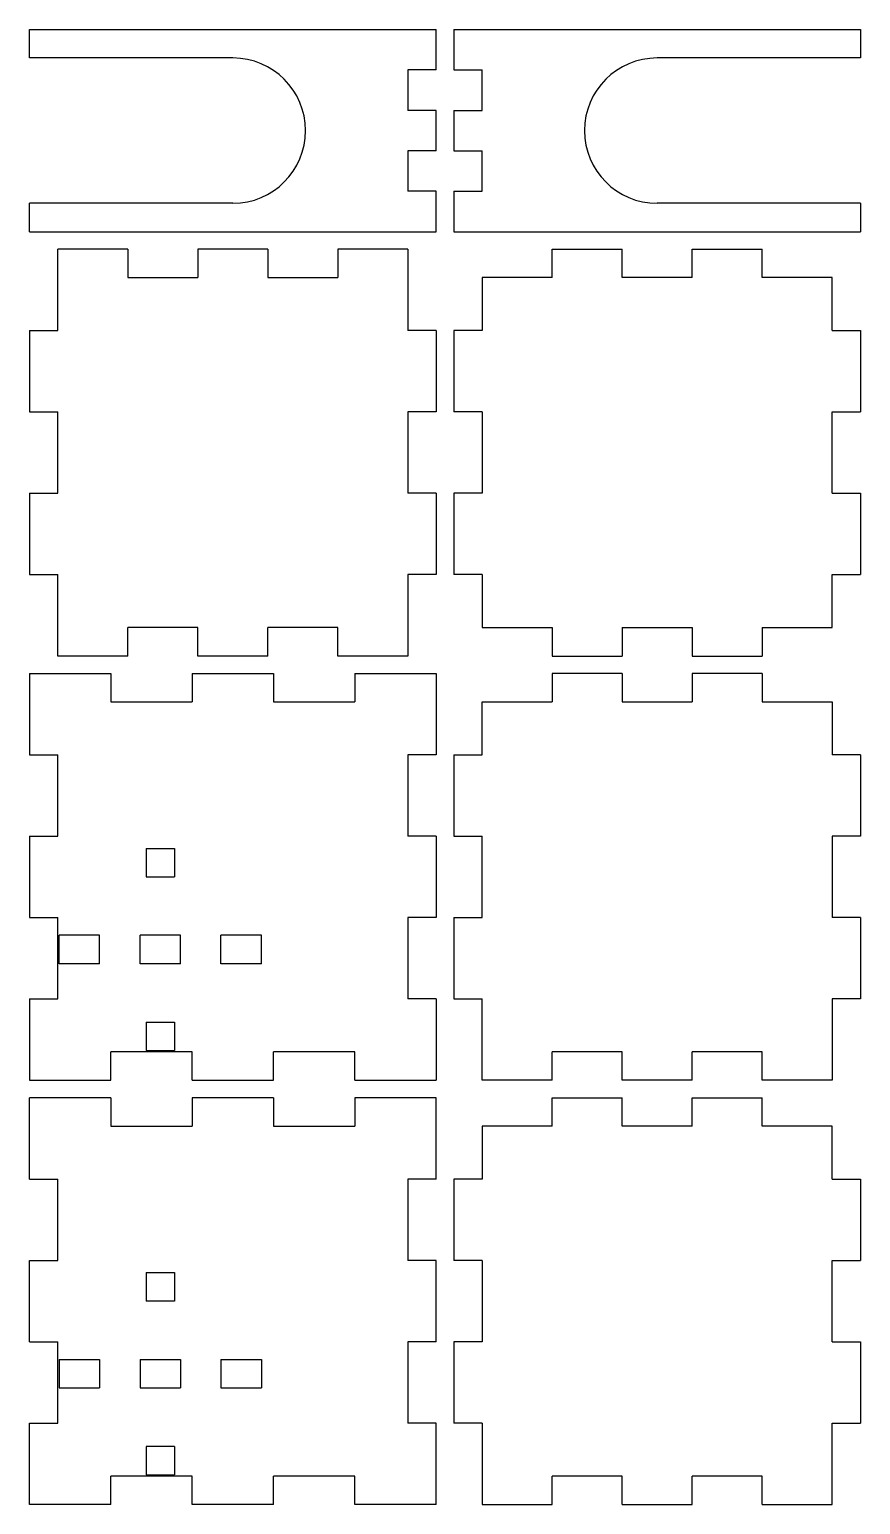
# Model space of a CAD drawing. Extents: x 55 to 198, y 556 to 810.
import ezdxf

# ---------------------------------------------------------------- set-up
doc = ezdxf.new("R2010")
doc.units = 0
doc.header["$LTSCALE"] = 12.7
doc.layers.add('VISIBLE', color=7, linetype='CONTINUOUS')

msp = doc.modelspace()

# ---------------------------------------------------------------- linework, layer by layer
at = {"layer": 'VISIBLE'}
for p, q in [((55.12, 804.94), (55.12, 809.84)), ((55.12, 809.84), (125.12, 809.84)), ((125.12, 802.88), (125.12, 809.84)), ((128.12, 809.84), (128.12, 802.88)), ((128.12, 809.84), (198.12, 809.84)), ((198.12, 809.84), (198.12, 804.94)), ((90.12, 804.94), (55.12, 804.94)), ((198.12, 804.94), (163.12, 804.94)), ((125.12, 802.88), (120.22, 802.88)), ((120.22, 802.88), (120.22, 795.92)), ((128.12, 802.88), (133.02, 802.88)), ((133.02, 795.92), (133.02, 802.88)), ((125.12, 795.92), (120.22, 795.92)), ((125.12, 788.96), (125.12, 795.92)), ((128.12, 795.92), (128.12, 788.96)), ((128.12, 795.92), (133.02, 795.92)), ((120.22, 788.96), (120.22, 782)), ((125.12, 788.96), (120.22, 788.96)), ((128.12, 788.96), (133.02, 788.96)), ((133.02, 782), (133.02, 788.96)), ((125.12, 782), (120.22, 782)), ((125.12, 775.04), (125.12, 782)), ((128.12, 782), (133.02, 782)), ((128.12, 782), (128.12, 775.04)), ((55.12, 775.04), (55.12, 779.94)), ((90.12, 779.94), (55.12, 779.94)), ((198.12, 779.94), (163.12, 779.94)), ((198.12, 779.94), (198.12, 775.04)), ((55.12, 775.04), (125.12, 775.04)), ((128.12, 775.04), (198.12, 775.04)), ((60.02, 758.04), (60.02, 772.04)), ((72.06, 772.04), (60.02, 772.04)), ((72.06, 772.04), (72.06, 767.14)), ((84.1, 772.04), (84.1, 767.14)), ((96.14, 772.04), (84.1, 772.04)), ((96.14, 772.04), (96.14, 767.14)), ((108.18, 772.04), (108.18, 767.14)), ((120.22, 772.04), (108.18, 772.04)), ((120.22, 772.04), (120.22, 758.04)), ((145.06, 767.14), (145.06, 772.04)), ((145.06, 772.04), (157.1, 772.04)), ((157.1, 767.14), (157.1, 772.04)), ((169.14, 767.14), (169.14, 772.04)), ((169.14, 772.04), (181.18, 772.04)), ((181.18, 767.14), (181.18, 772.04)), ((72.06, 767.14), (84.1, 767.14)), ((96.14, 767.14), (108.18, 767.14)), ((133.02, 767.14), (133.02, 758.04)), ((145.06, 767.14), (133.02, 767.14)), ((169.14, 767.14), (157.1, 767.14)), ((193.22, 767.14), (181.18, 767.14)), ((193.22, 758.04), (193.22, 767.14)), ((55.12, 758.04), (55.12, 744.04)), ((55.12, 758.04), (60.02, 758.04)), ((125.12, 758.04), (120.22, 758.04)), ((125.12, 758.04), (125.12, 744.04)), ((128.12, 758.04), (128.12, 744.04)), ((133.02, 758.04), (128.12, 758.04)), ((193.22, 758.04), (198.12, 758.04)), ((198.12, 758.04), (198.12, 744.04)), ((55.12, 744.04), (60.02, 744.04)), ((60.02, 730.04), (60.02, 744.04)), ((120.22, 744.04), (120.22, 730.04)), ((125.12, 744.04), (120.22, 744.04)), ((133.02, 744.04), (128.12, 744.04)), ((133.02, 744.04), (133.02, 730.04)), ((193.22, 744.04), (198.12, 744.04)), ((193.22, 730.04), (193.22, 744.04)), ((55.12, 730.04), (55.12, 716.04)), ((55.12, 730.04), (60.02, 730.04)), ((125.12, 730.04), (120.22, 730.04)), ((125.12, 730.04), (125.12, 716.04)), ((128.12, 730.04), (128.12, 716.04)), ((133.02, 730.04), (128.12, 730.04)), ((193.22, 730.04), (198.12, 730.04)), ((198.12, 730.04), (198.12, 716.04)), ((55.12, 716.04), (60.02, 716.04)), ((60.02, 702.04), (60.02, 716.04)), ((125.12, 716.04), (120.22, 716.04)), ((120.22, 716.04), (120.22, 702.04)), ((133.02, 716.04), (128.12, 716.04)), ((133.02, 716.04), (133.02, 706.94)), ((193.22, 716.04), (198.12, 716.04)), ((193.22, 706.94), (193.22, 716.04)), ((84.1, 706.94), (72.06, 706.94)), ((72.06, 702.04), (72.06, 706.94)), ((84.1, 702.04), (84.1, 706.94)), ((108.18, 706.94), (96.14, 706.94)), ((96.14, 702.04), (96.14, 706.94)), ((108.18, 702.04), (108.18, 706.94)), ((133.02, 706.94), (145.06, 706.94)), ((145.06, 706.94), (145.06, 702.04)), ((157.1, 706.94), (169.14, 706.94)), ((157.1, 706.94), (157.1, 702.04)), ((169.14, 706.94), (169.14, 702.04)), ((181.18, 706.94), (193.22, 706.94)), ((181.18, 706.94), (181.18, 702.04)), ((72.06, 702.04), (60.02, 702.04)), ((96.14, 702.04), (84.1, 702.04)), ((120.22, 702.04), (108.18, 702.04)), ((145.06, 702.04), (157.1, 702.04)), ((169.14, 702.04), (181.18, 702.04)), ((55.12, 699.04), (55.12, 685.04)), ((55.12, 699.04), (69.12, 699.04)), ((69.12, 699.04), (69.12, 694.14)), ((83.12, 699.04), (83.12, 694.14)), ((83.12, 699.04), (97.12, 699.04)), ((97.12, 699.04), (97.12, 694.14)), ((111.12, 699.04), (111.12, 694.14)), ((111.12, 699.04), (125.12, 699.04)), ((125.12, 699.04), (125.12, 685.04)), ((145.06, 699.04), (145.06, 694.14)), ((157.1, 699.04), (145.06, 699.04)), ((157.1, 699.04), (157.1, 694.14)), ((169.14, 699.04), (169.14, 694.14)), ((181.18, 699.04), (169.14, 699.04)), ((181.18, 699.04), (181.18, 694.14)), ((69.12, 694.14), (83.12, 694.14)), ((97.12, 694.14), (111.12, 694.14)), ((133.02, 685.04), (133.02, 694.14)), ((133.02, 694.14), (145.06, 694.14)), ((157.1, 694.14), (169.14, 694.14)), ((181.18, 694.14), (193.22, 694.14)), ((193.22, 694.14), (193.22, 685.04)), ((55.12, 685.04), (60.02, 685.04)), ((60.02, 671.04), (60.02, 685.04)), ((125.12, 685.04), (120.22, 685.04)), ((120.22, 685.04), (120.22, 671.04)), ((128.12, 685.04), (128.12, 671.04)), ((128.12, 685.04), (133.02, 685.04)), ((198.12, 685.04), (193.22, 685.04)), ((198.12, 685.04), (198.12, 671.04)), ((55.12, 671.04), (55.12, 657.04)), ((55.12, 671.04), (60.02, 671.04)), ((125.12, 671.04), (120.22, 671.04)), ((125.12, 671.04), (125.12, 657.04)), ((128.12, 671.04), (133.02, 671.04)), ((133.02, 657.04), (133.02, 671.04)), ((198.12, 671.04), (193.22, 671.04)), ((193.22, 671.04), (193.22, 657.04)), ((75.17, 668.94), (80.07, 668.94)), ((75.17, 668.94), (75.17, 664.04)), ((80.07, 668.94), (80.07, 664.04)), ((75.17, 664.04), (80.07, 664.04)), ((55.12, 657.04), (60.02, 657.04)), ((60.02, 643.04), (60.02, 657.04)), ((120.22, 657.04), (120.22, 643.04)), ((125.12, 657.04), (120.22, 657.04)), ((128.12, 657.04), (128.12, 643.04)), ((128.12, 657.04), (133.02, 657.04)), ((198.12, 657.04), (193.22, 657.04)), ((198.12, 657.04), (198.12, 643.04)), ((67.18, 653.99), (60.22, 653.99)), ((60.22, 649.09), (60.22, 653.99)), ((67.18, 649.09), (67.18, 653.99)), ((81.1, 653.99), (74.14, 653.99)), ((74.14, 649.09), (74.14, 653.99)), ((81.1, 649.09), (81.1, 653.99)), ((95.02, 653.99), (88.06, 653.99)), ((88.06, 649.09), (88.06, 653.99)), ((95.02, 649.09), (95.02, 653.99)), ((67.18, 649.09), (60.22, 649.09)), ((81.1, 649.09), (74.14, 649.09)), ((95.02, 649.09), (88.06, 649.09)), ((55.12, 643.04), (55.12, 629.04)), ((55.12, 643.04), (60.02, 643.04)), ((125.12, 643.04), (120.22, 643.04)), ((125.12, 643.04), (125.12, 629.04)), ((128.12, 643.04), (133.02, 643.04)), ((133.02, 629.04), (133.02, 643.04)), ((198.12, 643.04), (193.22, 643.04)), ((193.22, 643.04), (193.22, 629.04)), ((75.17, 639.04), (80.07, 639.04)), ((75.17, 639.04), (75.17, 634.14)), ((80.07, 639.04), (80.07, 634.14)), ((83.12, 633.94), (69.12, 633.94)), ((69.12, 629.04), (69.12, 633.94)), ((75.17, 634.14), (80.07, 634.14)), ((83.12, 629.04), (83.12, 633.94)), ((111.12, 633.94), (97.12, 633.94)), ((97.12, 629.04), (97.12, 633.94)), ((111.12, 629.04), (111.12, 633.94)), ((157.1, 633.94), (145.06, 633.94)), ((145.06, 629.04), (145.06, 633.94)), ((157.1, 629.04), (157.1, 633.94)), ((181.18, 633.94), (169.14, 633.94)), ((169.14, 629.04), (169.14, 633.94)), ((181.18, 629.04), (181.18, 633.94)), ((55.12, 629.04), (69.12, 629.04)), ((83.12, 629.04), (97.12, 629.04)), ((111.12, 629.04), (125.12, 629.04)), ((145.06, 629.04), (133.02, 629.04)), ((169.14, 629.04), (157.1, 629.04)), ((193.22, 629.04), (181.18, 629.04)), ((69.12, 626.04), (55.12, 626.04)), ((55.12, 612.04), (55.12, 626.04)), ((69.12, 626.04), (69.12, 621.14)), ((83.12, 626.04), (83.12, 621.14)), ((97.12, 626.04), (83.12, 626.04)), ((97.12, 626.04), (97.12, 621.14)), ((111.12, 626.04), (111.12, 621.14)), ((125.12, 626.04), (111.12, 626.04)), ((125.12, 612.04), (125.12, 626.04)), ((145.06, 621.14), (145.06, 626.04)), ((145.06, 626.04), (157.1, 626.04)), ((157.1, 621.14), (157.1, 626.04)), ((169.14, 621.14), (169.14, 626.04)), ((169.14, 626.04), (181.18, 626.04)), ((181.18, 621.14), (181.18, 626.04)), ((69.12, 621.14), (83.12, 621.14)), ((97.12, 621.14), (111.12, 621.14)), ((133.02, 621.14), (133.02, 612.04)), ((145.06, 621.14), (133.02, 621.14)), ((169.14, 621.14), (157.1, 621.14)), ((193.22, 621.14), (181.18, 621.14)), ((193.22, 612.04), (193.22, 621.14)), ((55.12, 612.04), (60.02, 612.04)), ((60.02, 598.04), (60.02, 612.04)), ((125.12, 612.04), (120.22, 612.04)), ((120.22, 612.04), (120.22, 598.04)), ((128.12, 612.04), (128.12, 598.04)), ((133.02, 612.04), (128.12, 612.04)), ((193.22, 612.04), (198.12, 612.04)), ((198.12, 612.04), (198.12, 598.04)), ((55.12, 598.04), (60.02, 598.04)), ((55.12, 584.04), (55.12, 598.04)), ((125.12, 598.04), (120.22, 598.04)), ((125.12, 584.04), (125.12, 598.04)), ((133.02, 598.04), (128.12, 598.04)), ((133.02, 598.04), (133.02, 584.04)), ((193.22, 598.04), (198.12, 598.04)), ((193.22, 584.04), (193.22, 598.04)), ((75.17, 595.94), (75.17, 591.04)), ((75.17, 595.94), (80.07, 595.94)), ((80.07, 595.94), (80.07, 591.04)), ((80.07, 591.04), (75.17, 591.04)), ((55.12, 584.04), (60.02, 584.04)), ((60.02, 570.04), (60.02, 584.04)), ((125.12, 584.04), (120.22, 584.04)), ((120.22, 584.04), (120.22, 570.04)), ((128.12, 584.04), (128.12, 570.04)), ((133.02, 584.04), (128.12, 584.04)), ((193.22, 584.04), (198.12, 584.04)), ((198.12, 584.04), (198.12, 570.04)), ((60.22, 580.99), (67.18, 580.99)), ((60.22, 580.99), (60.22, 576.09)), ((67.18, 580.99), (67.18, 576.09)), ((74.14, 580.99), (81.1, 580.99)), ((74.14, 580.99), (74.14, 576.09)), ((81.1, 580.99), (81.1, 576.09)), ((88.06, 580.99), (95.02, 580.99)), ((88.06, 580.99), (88.06, 576.09)), ((95.02, 580.99), (95.02, 576.09)), ((60.22, 576.09), (67.18, 576.09)), ((74.14, 576.09), (81.1, 576.09)), ((88.06, 576.09), (95.02, 576.09)), ((55.12, 556.04), (55.12, 570.04)), ((55.12, 570.04), (60.02, 570.04)), ((125.12, 570.04), (120.22, 570.04)), ((125.12, 556.04), (125.12, 570.04)), ((133.02, 570.04), (128.12, 570.04)), ((133.02, 570.04), (133.02, 556.04)), ((193.22, 570.04), (198.12, 570.04)), ((193.22, 556.04), (193.22, 570.04)), ((80.07, 566.04), (75.17, 566.04)), ((75.17, 566.04), (75.17, 561.14)), ((80.07, 566.04), (80.07, 561.14)), ((83.12, 560.94), (69.12, 560.94)), ((69.12, 556.04), (69.12, 560.94)), ((75.17, 561.14), (80.07, 561.14)), ((83.12, 556.04), (83.12, 560.94)), ((111.12, 560.94), (97.12, 560.94)), ((97.12, 556.04), (97.12, 560.94)), ((111.12, 556.04), (111.12, 560.94)), ((157.1, 560.94), (145.06, 560.94)), ((145.06, 556.04), (145.06, 560.94)), ((157.1, 556.04), (157.1, 560.94)), ((181.18, 560.94), (169.14, 560.94)), ((169.14, 556.04), (169.14, 560.94)), ((181.18, 556.04), (181.18, 560.94)), ((69.12, 556.04), (55.12, 556.04)), ((97.12, 556.04), (83.12, 556.04)), ((125.12, 556.04), (111.12, 556.04)), ((133.02, 556.04), (145.06, 556.04)), ((157.1, 556.04), (169.14, 556.04)), ((181.18, 556.04), (193.22, 556.04))]:
    msp.add_line(p, q, dxfattribs=at)
for centre, start, end in [((90.12, 792.44), 270, 90), ((163.12, 792.44), 90, 270)]:
    msp.add_arc(centre, 12.5, start, end, dxfattribs=at)

doc.saveas('drawing.dxf')
